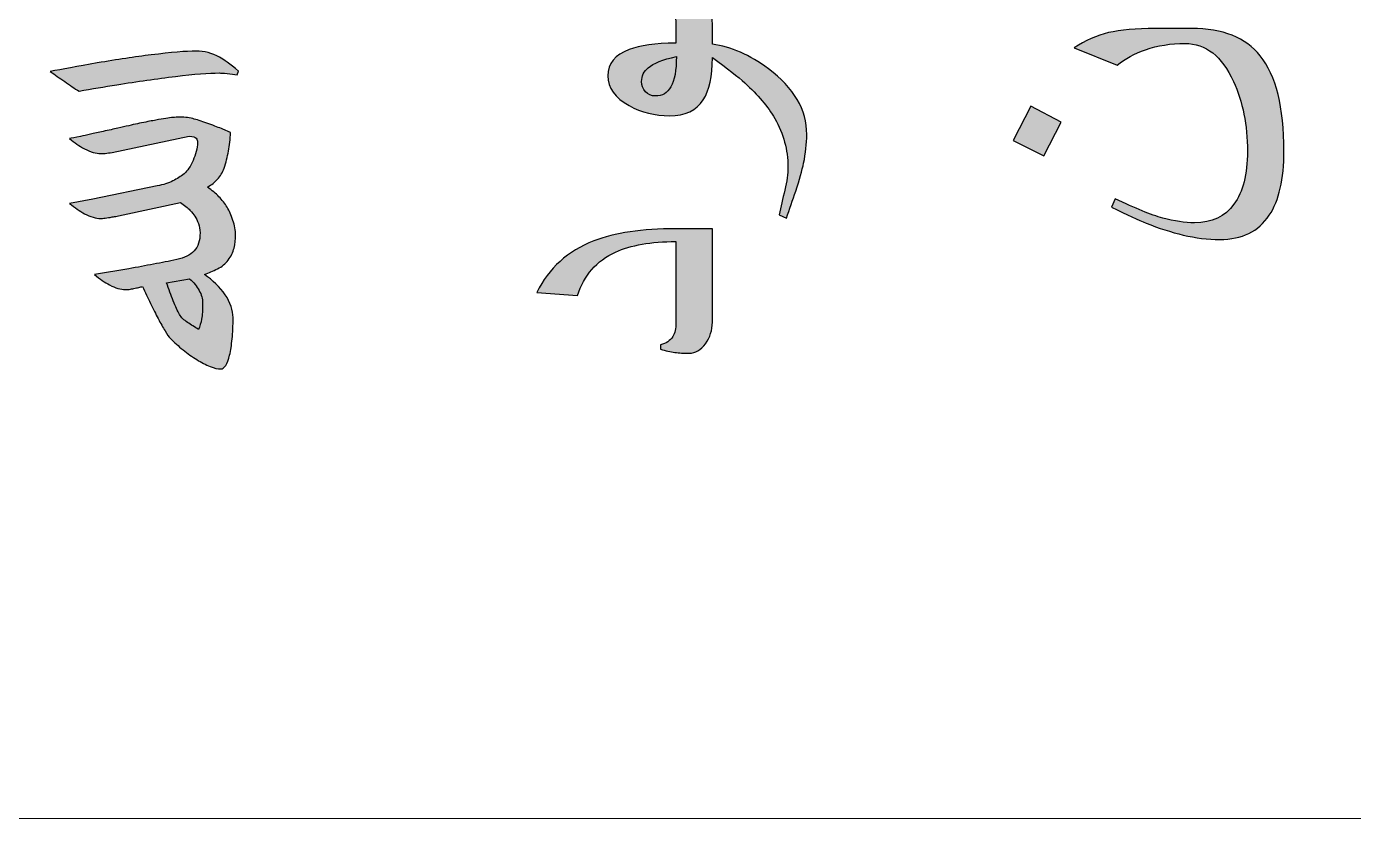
# Model space of a CAD drawing. Header units: millimetres. Extents: x -114 to 68, y -982 to -634.
# Drawn here: x -47.92 to -21.73, y -724.46 to -708.83 of the extents above; entities that cross this region are included whole.
import ezdxf

# ---------------------------------------------------------------- set-up
doc = ezdxf.new("R2010")
doc.units = ezdxf.units.MM
doc.header["$MEASUREMENT"] = 0
doc.layers.add('Layer 1', color=7, linetype='Continuous')

msp = doc.modelspace()

# ---------------------------------------------------------------- hatches: boundary and pattern name
at = {"layer": 'Layer 1', "true_color": 0x2b2a29}
h = msp.add_hatch(color=250, dxfattribs=at)
edge = h.paths.add_edge_path()
edge.add_spline(control_points=[(-34.3828, -709.177), (-34.0122, -709.2282), (-33.6434, -709.3904), (-33.2765, -709.6645), (-32.7728, -710.0384), (-32.5202, -710.4716), (-32.5202, -710.9627), (-32.5202, -711.1447), (-32.5413, -711.3324), (-32.5823, -711.5257), (-32.6119, -711.6668), (-32.6641, -711.8503), (-32.7375, -712.0761), (-32.801, -712.2553), (-32.8617, -712.4345), (-32.9223, -712.6137), (-32.9223, -712.6137), (-33.0677, -712.5431), (-33.0677, -712.5431), (-33.0324, -712.3893), (-32.9943, -712.2271), (-32.9534, -712.0577), (-32.9125, -711.8884), (-32.8927, -711.736), (-32.8927, -711.6005), (-32.8927, -711.2647), (-32.9788, -710.9458), (-33.1509, -710.6452), (-33.2878, -710.4109), (-33.4854, -710.1767), (-33.7436, -709.9425), (-33.8748, -709.8239), (-34.0879, -709.656), (-34.3828, -709.4387), (-34.3828, -709.4387), (-34.3828, -709.4458), (-34.3828, -709.4458), (-34.3836, -709.8148), (-34.4429, -710.0918), (-34.562, -710.2755), (-34.6975, -710.4857), (-34.9205, -710.5902), (-35.2309, -710.5902), (-35.516, -710.5902), (-35.7813, -710.5238), (-36.0254, -710.3912), (-36.3076, -710.236), (-36.4487, -710.0398), (-36.4487, -709.8028), (-36.4487, -709.5615), (-36.309, -709.3893), (-36.0282, -709.2835), (-35.8095, -709.2002), (-35.5047, -709.1593), (-35.1138, -709.1593), (-35.1138, -709.1593), (-35.1025, -709.1593), (-35.1025, -709.1593), (-35.1025, -709.1593), (-35.1025, -708.8136), (-35.1025, -708.8136), (-35.1025, -708.5624), (-35.166, -708.3395), (-35.293, -708.1447), (-35.3932, -707.9923), (-35.5315, -707.8554), (-35.7121, -707.7313), (-35.9548, -707.5633), (-36.1665, -707.3559), (-36.3457, -707.1104), (-36.5052, -706.8902), (-36.6082, -706.6884), (-36.6519, -706.5036), (-36.3626, -706.3131), (-36.1016, -706.1621), (-35.8687, -706.0492), (-35.5541, -705.8982), (-35.2987, -705.822), (-35.1039, -705.822), (-35.1039, -705.822), (-35.1025, -705.822), (-35.1025, -705.822), (-35.1025, -705.822), (-35.1025, -702.7401), (-35.1025, -702.7401), (-35.3212, -703.0209), (-35.4906, -703.258), (-35.6119, -703.4513), (-35.7643, -703.6912), (-35.8744, -703.9099), (-35.9435, -704.1089), (-36.0211, -704.3319), (-36.0592, -704.5576), (-36.0592, -704.7862), (-36.0592, -704.9274), (-36.0494, -705.0685), (-36.0296, -705.2124), (-36.2328, -705.132), (-36.3965, -705.0275), (-36.5193, -704.8977), (-36.6985, -704.7115), (-36.7874, -704.4744), (-36.7874, -704.1865), (-36.7874, -703.9057), (-36.6491, -703.5741), (-36.3739, -703.1903), (-36.237, -703.0012), (-35.9746, -702.6907), (-35.5893, -702.2603), (-35.2902, -701.9273), (-35.1279, -701.7015), (-35.1025, -701.583), (-35.1025, -701.583), (-35.1025, -701.3346), (-35.1025, -701.3346), (-35.1025, -701.3346), (-35.1025, -700.9918), (-35.1025, -700.9918), (-35.1025, -700.7406), (-35.166, -700.5177), (-35.293, -700.3229), (-35.3932, -700.1705), (-35.5315, -700.0336), (-35.7121, -699.9095), (-35.9548, -699.7415), (-36.1665, -699.5341), (-36.3457, -699.2886), (-36.5052, -699.0684), (-36.6082, -698.8666), (-36.6519, -698.6818), (-36.3626, -698.4913), (-36.1016, -698.3403), (-35.8687, -698.2274), (-35.5541, -698.0764), (-35.2987, -698.0002), (-35.1039, -698.0002), (-35.1039, -698.0002), (-34.3828, -698.0002), (-34.3828, -698.0002), (-34.3828, -698.0002), (-34.3828, -698.4292), (-34.3828, -698.4292), (-34.3828, -698.6141), (-34.4252, -698.8215), (-34.5084, -699.0529), (-34.6044, -699.3196), (-34.7384, -699.5539), (-34.9078, -699.7585), (-34.7102, -699.9179), (-34.5733, -700.0816), (-34.4971, -700.2481), (-34.4209, -700.4146), (-34.3828, -700.6588), (-34.3828, -700.9791), (-34.3828, -700.9791), (-34.3828, -701.3346), (-34.3828, -701.3346), (-34.3828, -701.3346), (-34.3828, -701.624), (-34.3828, -701.624), (-34.3828, -701.624), (-34.3828, -705.822), (-34.3828, -705.822), (-34.3828, -705.822), (-34.3828, -706.1099), (-34.3828, -706.1099), (-34.3828, -706.1099), (-34.3828, -706.251), (-34.3828, -706.251), (-34.3828, -706.4359), (-34.4252, -706.6433), (-34.5084, -706.8747), (-34.6044, -707.1414), (-34.7384, -707.3757), (-34.9078, -707.5803), (-34.7102, -707.7397), (-34.5733, -707.9034), (-34.4971, -708.0699), (-34.4209, -708.2364), (-34.3828, -708.4806), (-34.3828, -708.8009), (-34.3828, -708.8009), (-34.3828, -709.177), (-34.3828, -709.177)], knot_values=[0, 0, 0, 0, 0.0163934, 0.0163934, 0.0163934, 0.0327869, 0.0327869, 0.0327869, 0.0491803, 0.0491803, 0.0491803, 0.0655738, 0.0655738, 0.0655738, 0.0819672, 0.0819672, 0.0819672, 0.0983607, 0.0983607, 0.0983607, 0.1147541, 0.1147541, 0.1147541, 0.1311475, 0.1311475, 0.1311475, 0.147541, 0.147541, 0.147541, 0.1639344, 0.1639344, 0.1639344, 0.1803279, 0.1803279, 0.1803279, 0.1967213, 0.1967213, 0.1967213, 0.2131148, 0.2131148, 0.2131148, 0.2295082, 0.2295082, 0.2295082, 0.2459016, 0.2459016, 0.2459016, 0.2622951, 0.2622951, 0.2622951, 0.2786885, 0.2786885, 0.2786885, 0.295082, 0.295082, 0.295082, 0.3114754, 0.3114754, 0.3114754, 0.3278689, 0.3278689, 0.3278689, 0.3442623, 0.3442623, 0.3442623, 0.3606557, 0.3606557, 0.3606557, 0.3770492, 0.3770492, 0.3770492, 0.3934426, 0.3934426, 0.3934426, 0.4098361, 0.4098361, 0.4098361, 0.4262295, 0.4262295, 0.4262295, 0.442623, 0.442623, 0.442623, 0.4590164, 0.4590164, 0.4590164, 0.4754098, 0.4754098, 0.4754098, 0.4918033, 0.4918033, 0.4918033, 0.5081967, 0.5081967, 0.5081967, 0.5245902, 0.5245902, 0.5245902, 0.5409836, 0.5409836, 0.5409836, 0.557377, 0.557377, 0.557377, 0.5737705, 0.5737705, 0.5737705, 0.5901639, 0.5901639, 0.5901639, 0.6065574, 0.6065574, 0.6065574, 0.6229508, 0.6229508, 0.6229508, 0.6393443, 0.6393443, 0.6393443, 0.6557377, 0.6557377, 0.6557377, 0.6721311, 0.6721311, 0.6721311, 0.6885246, 0.6885246, 0.6885246, 0.704918, 0.704918, 0.704918, 0.7213115, 0.7213115, 0.7213115, 0.7377049, 0.7377049, 0.7377049, 0.7540984, 0.7540984, 0.7540984, 0.7704918, 0.7704918, 0.7704918, 0.7868852, 0.7868852, 0.7868852, 0.8032787, 0.8032787, 0.8032787, 0.8196721, 0.8196721, 0.8196721, 0.8360656, 0.8360656, 0.8360656, 0.852459, 0.852459, 0.852459, 0.8688525, 0.8688525, 0.8688525, 0.8852459, 0.8852459, 0.8852459, 0.9016393, 0.9016393, 0.9016393, 0.9180328, 0.9180328, 0.9180328, 0.9344262, 0.9344262, 0.9344262, 0.9508197, 0.9508197, 0.9508197, 0.9672131, 0.9672131, 0.9672131, 0.9836066, 0.9836066, 0.9836066, 1, 1, 1, 1], degree=3, periodic=1)
h = msp.add_hatch(color=250, dxfattribs=at)
edge = h.paths.add_edge_path()
edge.add_spline(control_points=[(-24.9241, -708.8672), (-24.3103, -708.8672), (-23.8587, -709.0478), (-23.5709, -709.4091), (-23.259, -709.7971), (-23.1038, -710.4237), (-23.1038, -711.2887), (-23.1038, -711.8404), (-23.1998, -712.261), (-23.3931, -712.5531), (-23.6062, -712.8734), (-23.9307, -713.0328), (-24.3696, -713.0328), (-24.6066, -713.0328), (-24.8465, -713.0032), (-25.0892, -712.9453), (-25.332, -712.8875), (-25.5761, -712.8085), (-25.8216, -712.7097), (-25.9698, -712.6476), (-26.1984, -712.5432), (-26.5074, -712.3936), (-26.5074, -712.3936), (-26.4326, -712.2285), (-26.4326, -712.2285), (-26.0361, -712.4204), (-25.7242, -712.5474), (-25.4956, -712.6095), (-25.267, -712.6716), (-25.0582, -712.7026), (-24.8677, -712.7026), (-24.5262, -712.7026), (-24.268, -712.5813), (-24.0902, -712.3372), (-23.9124, -712.093), (-23.8235, -711.7459), (-23.8235, -711.2943), (-23.8235, -710.7736), (-23.9152, -710.3136), (-24.1, -709.9114), (-24.3272, -709.4133), (-24.6461, -709.1636), (-25.0554, -709.1636), (-25.3348, -709.1636), (-25.5958, -709.2045), (-25.8371, -709.2877), (-26.0516, -709.3597), (-26.2379, -709.4627), (-26.3973, -709.5954), (-26.3973, -709.5954), (-27.244, -709.2525), (-27.244, -709.2525), (-27.0211, -709.1057), (-26.7939, -709.0055), (-26.5624, -708.9505), (-26.3324, -708.8954), (-26.0248, -708.8672), (-25.6424, -708.8672), (-25.6424, -708.8672), (-24.9241, -708.8672), (-24.9241, -708.8672)], knot_values=[0, 0, 0, 0, 0.05, 0.05, 0.05, 0.1, 0.1, 0.1, 0.15, 0.15, 0.15, 0.2, 0.2, 0.2, 0.25, 0.25, 0.25, 0.3, 0.3, 0.3, 0.35, 0.35, 0.35, 0.4, 0.4, 0.4, 0.45, 0.45, 0.45, 0.5, 0.5, 0.5, 0.55, 0.55, 0.55, 0.6, 0.6, 0.6, 0.65, 0.65, 0.65, 0.7, 0.7, 0.7, 0.75, 0.75, 0.75, 0.8, 0.8, 0.8, 0.85, 0.85, 0.85, 0.9, 0.9, 0.9, 0.95, 0.95, 0.95, 1, 1, 1, 1], degree=3, periodic=1)
h = msp.add_hatch(color=250, dxfattribs=at)
edge = h.paths.add_edge_path()
edge.add_spline(control_points=[(-44.5703, -709.3145), (-44.4119, -709.3145), (-44.2575, -709.3554), (-44.1092, -709.4359), (-44.03, -709.4782), (-43.9041, -709.5685), (-43.7315, -709.7082), (-43.7315, -709.7082), (-43.7609, -709.783), (-43.7609, -709.783), (-43.8188, -709.7731), (-43.8848, -709.7647), (-43.961, -709.7576), (-44.0361, -709.7505), (-44.0869, -709.7463), (-44.1123, -709.7463), (-44.3185, -709.7463), (-44.6069, -709.7689), (-44.9765, -709.814), (-45.3461, -709.8606), (-45.7321, -709.9142), (-46.1352, -709.9777), (-46.379, -710.0172), (-46.6277, -710.0596), (-46.8816, -710.1061), (-46.9689, -710.0511), (-47.0623, -709.9876), (-47.1639, -709.9171), (-47.2644, -709.8465), (-47.3589, -709.7802), (-47.4483, -709.7167), (-47.2228, -709.6729), (-46.9131, -709.6165), (-46.5211, -709.5488), (-46.1281, -709.481), (-45.7747, -709.4274), (-45.4589, -709.3893), (-45.0669, -709.3399), (-44.7703, -709.3145), (-44.5703, -709.3145)], knot_values=[0, 0, 0, 0, 0.0769231, 0.0769231, 0.0769231, 0.1538462, 0.1538462, 0.1538462, 0.2307692, 0.2307692, 0.2307692, 0.3076923, 0.3076923, 0.3076923, 0.3846154, 0.3846154, 0.3846154, 0.4615385, 0.4615385, 0.4615385, 0.5384615, 0.5384615, 0.5384615, 0.6153846, 0.6153846, 0.6153846, 0.6923077, 0.6923077, 0.6923077, 0.7692308, 0.7692308, 0.7692308, 0.8461538, 0.8461538, 0.8461538, 0.9230769, 0.9230769, 0.9230769, 1, 1, 1, 1], degree=3, periodic=1)
h = msp.add_hatch(color=250, dxfattribs=at)
edge = h.paths.add_edge_path()
edge.add_spline(control_points=[(-35.094, -709.4218), (-35.3607, -709.4824), (-35.5442, -709.5558), (-35.6472, -709.6419), (-35.7361, -709.7153), (-35.7798, -709.807), (-35.7798, -709.9142), (-35.7798, -709.9918), (-35.7544, -710.0596), (-35.7036, -710.116), (-35.6514, -710.1725), (-35.5879, -710.2007), (-35.5103, -710.2007), (-35.3734, -710.2007), (-35.2704, -710.14), (-35.1999, -710.0187), (-35.1293, -709.8973), (-35.094, -709.6983), (-35.094, -709.4218)], knot_values=[0, 0, 0, 0, 0.1666667, 0.1666667, 0.1666667, 0.3333333, 0.3333333, 0.3333333, 0.5, 0.5, 0.5, 0.6666667, 0.6666667, 0.6666667, 0.8333333, 0.8333333, 0.8333333, 1, 1, 1, 1], degree=3, periodic=1)
h = msp.add_hatch(color=250, dxfattribs=at)
edge = h.paths.add_edge_path()
edge.add_spline(control_points=[(-28.0963, -710.3997), (-28.0963, -710.3997), (-27.498, -710.7186), (-27.498, -710.7186), (-27.498, -710.7186), (-27.8437, -711.3818), (-27.8437, -711.3818), (-27.8437, -711.3818), (-28.4463, -711.0784), (-28.4463, -711.0784), (-28.4463, -711.0784), (-28.0963, -710.3997), (-28.0963, -710.3997)], knot_values=[0, 0, 0, 0, 0.25, 0.25, 0.25, 0.5, 0.5, 0.5, 0.75, 0.75, 0.75, 1, 1, 1, 1], degree=3, periodic=1)
h = msp.add_hatch(color=250, dxfattribs=at)
edge = h.paths.add_edge_path()
edge.add_spline(control_points=[(-44.8886, -710.6184), (-44.7842, -710.6184), (-44.6896, -710.6311), (-44.6078, -710.6551), (-44.5697, -710.6664), (-44.5245, -710.6805), (-44.4737, -710.6974), (-44.4229, -710.7129), (-44.3707, -710.7313), (-44.3185, -710.751), (-44.2663, -710.7694), (-44.2155, -710.7891), (-44.1675, -710.8061), (-44.1195, -710.8244), (-44.0786, -710.8399), (-44.0447, -710.854), (-44.0447, -710.854), (-43.8923, -710.9204), (-43.8923, -710.9204), (-43.898, -711.0516), (-43.9107, -711.1744), (-43.9318, -711.2887), (-43.9516, -711.403), (-43.9812, -711.5159), (-44.0207, -711.6245), (-44.0504, -711.712), (-44.0927, -711.784), (-44.1463, -711.8418), (-44.2, -711.8997), (-44.2677, -711.9519), (-44.3467, -712.0013), (-44.2592, -712.062), (-44.183, -712.124), (-44.1209, -712.1875), (-44.0589, -712.251), (-44.0038, -712.3202), (-43.9572, -712.3978), (-43.9375, -712.4303), (-43.9177, -712.4698), (-43.8994, -712.5135), (-43.8796, -712.5573), (-43.8613, -712.6038), (-43.8444, -712.6546), (-43.8288, -712.704), (-43.8147, -712.7534), (-43.8048, -712.8028), (-43.795, -712.8522), (-43.7907, -712.8987), (-43.7907, -712.9425), (-43.7907, -713.0314), (-43.8006, -713.1175), (-43.8218, -713.2007), (-43.8429, -713.2854), (-43.881, -713.3644), (-43.9361, -713.4378), (-43.9883, -713.5098), (-44.0589, -713.5676), (-44.1463, -713.6114), (-44.2352, -713.6565), (-44.3213, -713.6932), (-44.4032, -713.7228), (-44.2409, -713.8371), (-44.1068, -713.9698), (-43.9982, -714.1222), (-43.8937, -714.2774), (-43.8415, -714.4284), (-43.8415, -714.5752), (-43.8415, -714.7304), (-43.8472, -714.8701), (-43.8599, -714.9943), (-43.8726, -715.1184), (-43.8895, -715.2257), (-43.9093, -715.3146), (-43.9304, -715.4035), (-43.9558, -715.4712), (-43.9869, -715.5178), (-44.0165, -715.5643), (-44.0504, -715.5883), (-44.0857, -715.5883), (-44.1435, -715.5883), (-44.2141, -715.5714), (-44.2959, -715.5389), (-44.3792, -715.5051), (-44.4653, -715.4599), (-44.557, -715.4035), (-44.6473, -715.347), (-44.739, -715.2821), (-44.8293, -715.2102), (-44.921, -715.1382), (-45.0029, -715.0634), (-45.0777, -714.9858), (-45.1087, -714.9547), (-45.144, -714.9054), (-45.1849, -714.8362), (-45.2273, -714.7671), (-45.271, -714.6866), (-45.3204, -714.5949), (-45.3684, -714.5046), (-45.4192, -714.403), (-45.4714, -714.2943), (-45.5236, -714.1843), (-45.5758, -714.0728), (-45.628, -713.9599), (-45.6478, -713.9655), (-45.6718, -713.9712), (-45.7028, -713.9782), (-45.7324, -713.9853), (-45.7635, -713.9924), (-45.7973, -713.9994), (-45.8298, -714.0065), (-45.8608, -714.0121), (-45.8905, -714.0163), (-45.9187, -714.0206), (-45.9441, -714.022), (-45.9667, -714.022), (-46.057, -714.022), (-46.1614, -713.9909), (-46.2799, -713.9303), (-46.3731, -713.8795), (-46.4719, -713.8117), (-46.5763, -713.7257), (-46.5763, -713.7257), (-45.9004, -713.6114), (-45.9004, -713.6114), (-45.7296, -713.5803), (-45.5659, -713.5493), (-45.4107, -713.5196), (-45.2555, -713.49), (-45.1045, -713.4604), (-44.9549, -713.4293), (-44.8039, -713.3955), (-44.6896, -713.339), (-44.6106, -713.2572), (-44.533, -713.1767), (-44.4935, -713.0568), (-44.4935, -712.8987), (-44.4935, -712.8352), (-44.5034, -712.7746), (-44.5245, -712.7167), (-44.5457, -712.6589), (-44.5697, -712.6109), (-44.5965, -712.5728), (-44.6191, -712.5389), (-44.6515, -712.4994), (-44.6939, -712.4542), (-44.7362, -712.4091), (-44.7997, -712.3583), (-44.8815, -712.3033), (-44.8815, -712.3033), (-46.0104, -712.546), (-46.0104, -712.546), (-46.0542, -712.5573), (-46.0937, -712.5657), (-46.129, -712.5714), (-46.1656, -712.577), (-46.1967, -712.5827), (-46.2249, -712.5883), (-46.2799, -712.5982), (-46.3265, -712.6066), (-46.3646, -712.6109), (-46.4041, -712.6151), (-46.4338, -712.6165), (-46.4563, -712.6165), (-46.5495, -712.6165), (-46.6553, -712.5855), (-46.7738, -712.5248), (-46.8204, -712.498), (-46.8684, -712.4684), (-46.9164, -712.4345), (-46.9643, -712.4006), (-47.0151, -712.3625), (-47.0674, -712.3202), (-47.0674, -712.3202), (-46.6087, -712.2355), (-46.6087, -712.2355), (-46.6087, -712.2355), (-45.3373, -711.9731), (-45.3373, -711.9731), (-45.2188, -711.9519), (-45.1172, -711.9194), (-45.0311, -711.8771), (-44.9464, -711.8348), (-44.8717, -711.7882), (-44.8082, -711.736), (-44.7757, -711.7078), (-44.7432, -711.6711), (-44.7136, -711.6259), (-44.6826, -711.5794), (-44.6558, -711.5271), (-44.6304, -711.4721), (-44.6064, -711.4157), (-44.5852, -711.3578), (-44.5697, -711.2957), (-44.5527, -711.235), (-44.5443, -711.1758), (-44.5443, -711.1221), (-44.5443, -711.084), (-44.5527, -711.053), (-44.5697, -711.0318), (-44.5852, -711.0107), (-44.6318, -710.9966), (-44.7051, -710.9909), (-44.7051, -710.9909), (-46.2249, -711.3169), (-46.2249, -711.3169), (-46.2799, -711.3225), (-46.3265, -711.3282), (-46.366, -711.3324), (-46.4041, -711.3366), (-46.4338, -711.338), (-46.4563, -711.338), (-46.5466, -711.338), (-46.6525, -711.307), (-46.7738, -711.2435), (-46.826, -711.2153), (-46.8769, -711.1856), (-46.9248, -711.1504), (-46.9728, -711.1165), (-47.0208, -711.0798), (-47.0674, -711.0417), (-47.0321, -711.0361), (-46.9587, -711.022), (-46.85, -710.998), (-46.7414, -710.974), (-46.5932, -710.9415), (-46.4055, -710.9006), (-46.2926, -710.8752), (-46.1967, -710.854), (-46.1163, -710.8357), (-46.0372, -710.8188), (-45.9653, -710.8018), (-45.9018, -710.7863), (-45.8383, -710.7708), (-45.7804, -710.7581), (-45.7282, -710.7468), (-45.676, -710.7355), (-45.621, -710.7242), (-45.5631, -710.7143), (-45.4629, -710.6946), (-45.3797, -710.6791), (-45.3105, -710.6664), (-45.2414, -710.6537), (-45.1821, -710.6438), (-45.1299, -710.6367), (-45.0791, -710.6297), (-45.0353, -710.6254), (-44.9958, -710.6226), (-44.9577, -710.6198), (-44.921, -710.6184), (-44.8886, -710.6184)], knot_values=[0, 0, 0, 0, 0.0120482, 0.0120482, 0.0120482, 0.0240964, 0.0240964, 0.0240964, 0.0361446, 0.0361446, 0.0361446, 0.0481928, 0.0481928, 0.0481928, 0.060241, 0.060241, 0.060241, 0.0722892, 0.0722892, 0.0722892, 0.0843373, 0.0843373, 0.0843373, 0.0963855, 0.0963855, 0.0963855, 0.1084337, 0.1084337, 0.1084337, 0.1204819, 0.1204819, 0.1204819, 0.1325301, 0.1325301, 0.1325301, 0.1445783, 0.1445783, 0.1445783, 0.1566265, 0.1566265, 0.1566265, 0.1686747, 0.1686747, 0.1686747, 0.1807229, 0.1807229, 0.1807229, 0.1927711, 0.1927711, 0.1927711, 0.2048193, 0.2048193, 0.2048193, 0.2168675, 0.2168675, 0.2168675, 0.2289157, 0.2289157, 0.2289157, 0.2409639, 0.2409639, 0.2409639, 0.253012, 0.253012, 0.253012, 0.2650602, 0.2650602, 0.2650602, 0.2771084, 0.2771084, 0.2771084, 0.2891566, 0.2891566, 0.2891566, 0.3012048, 0.3012048, 0.3012048, 0.313253, 0.313253, 0.313253, 0.3253012, 0.3253012, 0.3253012, 0.3373494, 0.3373494, 0.3373494, 0.3493976, 0.3493976, 0.3493976, 0.3614458, 0.3614458, 0.3614458, 0.373494, 0.373494, 0.373494, 0.3855422, 0.3855422, 0.3855422, 0.3975904, 0.3975904, 0.3975904, 0.4096386, 0.4096386, 0.4096386, 0.4216867, 0.4216867, 0.4216867, 0.4337349, 0.4337349, 0.4337349, 0.4457831, 0.4457831, 0.4457831, 0.4578313, 0.4578313, 0.4578313, 0.4698795, 0.4698795, 0.4698795, 0.4819277, 0.4819277, 0.4819277, 0.4939759, 0.4939759, 0.4939759, 0.5060241, 0.5060241, 0.5060241, 0.5180723, 0.5180723, 0.5180723, 0.5301205, 0.5301205, 0.5301205, 0.5421687, 0.5421687, 0.5421687, 0.5542169, 0.5542169, 0.5542169, 0.5662651, 0.5662651, 0.5662651, 0.5783133, 0.5783133, 0.5783133, 0.5903614, 0.5903614, 0.5903614, 0.6024096, 0.6024096, 0.6024096, 0.6144578, 0.6144578, 0.6144578, 0.626506, 0.626506, 0.626506, 0.6385542, 0.6385542, 0.6385542, 0.6506024, 0.6506024, 0.6506024, 0.6626506, 0.6626506, 0.6626506, 0.6746988, 0.6746988, 0.6746988, 0.686747, 0.686747, 0.686747, 0.6987952, 0.6987952, 0.6987952, 0.7108434, 0.7108434, 0.7108434, 0.7228916, 0.7228916, 0.7228916, 0.7349398, 0.7349398, 0.7349398, 0.746988, 0.746988, 0.746988, 0.7590361, 0.7590361, 0.7590361, 0.7710843, 0.7710843, 0.7710843, 0.7831325, 0.7831325, 0.7831325, 0.7951807, 0.7951807, 0.7951807, 0.8072289, 0.8072289, 0.8072289, 0.8192771, 0.8192771, 0.8192771, 0.8313253, 0.8313253, 0.8313253, 0.8433735, 0.8433735, 0.8433735, 0.8554217, 0.8554217, 0.8554217, 0.8674699, 0.8674699, 0.8674699, 0.8795181, 0.8795181, 0.8795181, 0.8915663, 0.8915663, 0.8915663, 0.9036145, 0.9036145, 0.9036145, 0.9156627, 0.9156627, 0.9156627, 0.9277108, 0.9277108, 0.9277108, 0.939759, 0.939759, 0.939759, 0.9518072, 0.9518072, 0.9518072, 0.9638554, 0.9638554, 0.9638554, 0.9759036, 0.9759036, 0.9759036, 0.9879518, 0.9879518, 0.9879518, 1, 1, 1, 1], degree=3, periodic=1)
h = msp.add_hatch(color=250, dxfattribs=at)
edge = h.paths.add_edge_path()
edge.add_spline(control_points=[(-34.3828, -712.8197), (-34.3828, -712.8197), (-34.3828, -714.6669), (-34.3828, -714.6669), (-34.3828, -714.8235), (-34.428, -714.9646), (-34.5197, -715.0902), (-34.61, -715.2144), (-34.7173, -715.2779), (-34.8415, -715.2779), (-34.9459, -715.2779), (-35.0404, -715.2722), (-35.1265, -715.261), (-35.2112, -715.2497), (-35.3057, -715.2285), (-35.4073, -715.1989), (-35.4073, -715.1989), (-35.4073, -715.1142), (-35.4073, -715.1142), (-35.2944, -715.0832), (-35.214, -715.0281), (-35.1646, -714.9491), (-35.1237, -714.8828), (-35.1025, -714.7911), (-35.1025, -714.6753), (-35.1025, -714.6753), (-35.1025, -713.0737), (-35.1025, -713.0737), (-35.5964, -713.0737), (-35.9929, -713.1429), (-36.2935, -713.2812), (-36.6674, -713.4533), (-36.9172, -713.7398), (-37.0414, -714.1405), (-37.0414, -714.1405), (-37.8457, -714.077), (-37.8457, -714.077), (-37.6115, -713.5987), (-37.2375, -713.26), (-36.7239, -713.061), (-36.3104, -712.9002), (-35.77, -712.8197), (-35.1025, -712.8197), (-35.1025, -712.8197), (-34.3828, -712.8197), (-34.3828, -712.8197)], knot_values=[0, 0, 0, 0, 0.0666667, 0.0666667, 0.0666667, 0.1333333, 0.1333333, 0.1333333, 0.2, 0.2, 0.2, 0.2666667, 0.2666667, 0.2666667, 0.3333333, 0.3333333, 0.3333333, 0.4, 0.4, 0.4, 0.4666667, 0.4666667, 0.4666667, 0.5333333, 0.5333333, 0.5333333, 0.6, 0.6, 0.6, 0.6666667, 0.6666667, 0.6666667, 0.7333333, 0.7333333, 0.7333333, 0.8, 0.8, 0.8, 0.8666667, 0.8666667, 0.8666667, 0.9333333, 0.9333333, 0.9333333, 1, 1, 1, 1], degree=3, periodic=1)
h = msp.add_hatch(color=250, dxfattribs=at)
edge = h.paths.add_edge_path()
edge.add_spline(control_points=[(-44.6995, -713.8103), (-44.6995, -713.8103), (-45.1539, -713.8893), (-45.1539, -713.8893), (-45.1101, -714.0135), (-45.0664, -714.1321), (-45.0226, -714.2449), (-44.9789, -714.3578), (-44.938, -714.4467), (-44.8985, -714.5131), (-44.8632, -714.5723), (-44.811, -714.6245), (-44.7404, -714.6697), (-44.6713, -714.7163), (-44.5979, -714.7628), (-44.5217, -714.8094), (-44.4963, -714.7487), (-44.4765, -714.6796), (-44.4638, -714.6034), (-44.4497, -714.5272), (-44.4427, -714.4199), (-44.4427, -714.2802), (-44.4427, -714.2026), (-44.4653, -714.1222), (-44.5104, -714.0389), (-44.557, -713.9557), (-44.6191, -713.8795), (-44.6995, -713.8103)], knot_values=[0, 0, 0, 0, 0.1111111, 0.1111111, 0.1111111, 0.2222222, 0.2222222, 0.2222222, 0.3333333, 0.3333333, 0.3333333, 0.4444444, 0.4444444, 0.4444444, 0.5555556, 0.5555556, 0.5555556, 0.6666667, 0.6666667, 0.6666667, 0.7777778, 0.7777778, 0.7777778, 0.8888889, 0.8888889, 0.8888889, 1, 1, 1, 1], degree=3, periodic=1)

# ---------------------------------------------------------------- linework, layer by layer
at = {"layer": 'Layer 1', "color": 230, "lineweight": 20}
msp.add_open_spline([(-109.4153, -724.459), (-109.4153, -724.459), (60.5847, -724.459), (60.5847, -724.459), (63.3347, -724.459), (65.5847, -722.2089), (65.5847, -719.4589), (65.5847, -719.4589), (65.5847, -639.4591), (65.5847, -639.4591), (65.5847, -636.7091), (63.3347, -634.459), (60.5847, -634.459), (60.5847, -634.459), (-109.4153, -634.459), (-109.4153, -634.459), (-112.1653, -634.459), (-114.4153, -636.7091), (-114.4153, -639.4591), (-114.4153, -639.4591), (-114.4153, -719.4589), (-114.4153, -719.4589), (-114.4153, -722.2089), (-112.1653, -724.459), (-109.4153, -724.459)], degree=3, knots=[0, 0, 0, 0, 0.125, 0.125, 0.125, 0.25, 0.25, 0.25, 0.375, 0.375, 0.375, 0.5, 0.5, 0.5, 0.625, 0.625, 0.625, 0.75, 0.75, 0.75, 0.875, 0.875, 0.875, 1, 1, 1, 1], dxfattribs=at)
msp.add_open_spline([(-109.4153, -724.459), (-109.4153, -724.459), (60.5847, -724.459), (60.5847, -724.459), (63.3347, -724.459), (65.5847, -722.2089), (65.5847, -719.4589), (65.5847, -719.4589), (65.5847, -639.4591), (65.5847, -639.4591), (65.5847, -636.7091), (63.3347, -634.459), (60.5847, -634.459), (60.5847, -634.459), (-109.4153, -634.459), (-109.4153, -634.459), (-112.1653, -634.459), (-114.4153, -636.7091), (-114.4153, -639.4591), (-114.4153, -639.4591), (-114.4153, -719.4589), (-114.4153, -719.4589), (-114.4153, -722.2089), (-112.1653, -724.459), (-109.4153, -724.459)], degree=3, knots=[0, 0, 0, 0, 0.125, 0.125, 0.125, 0.25, 0.25, 0.25, 0.375, 0.375, 0.375, 0.5, 0.5, 0.5, 0.625, 0.625, 0.625, 0.75, 0.75, 0.75, 0.875, 0.875, 0.875, 1, 1, 1, 1], dxfattribs=at)
msp.add_open_spline([(-109.4153, -724.459), (-109.4153, -724.459), (60.5847, -724.459), (60.5847, -724.459), (63.3347, -724.459), (65.5847, -722.2089), (65.5847, -719.4589), (65.5847, -719.4589), (65.5847, -639.4591), (65.5847, -639.4591), (65.5847, -636.7091), (63.3347, -634.459), (60.5847, -634.459), (60.5847, -634.459), (-109.4153, -634.459), (-109.4153, -634.459), (-112.1653, -634.459), (-114.4153, -636.7091), (-114.4153, -639.4591), (-114.4153, -639.4591), (-114.4153, -719.4589), (-114.4153, -719.4589), (-114.4153, -722.2089), (-112.1653, -724.459), (-109.4153, -724.459)], degree=3, knots=[0, 0, 0, 0, 0.125, 0.125, 0.125, 0.25, 0.25, 0.25, 0.375, 0.375, 0.375, 0.5, 0.5, 0.5, 0.625, 0.625, 0.625, 0.75, 0.75, 0.75, 0.875, 0.875, 0.875, 1, 1, 1, 1], dxfattribs=at)
msp.add_open_spline([(-109.4153, -724.459), (-109.4153, -724.459), (60.5847, -724.459), (60.5847, -724.459), (63.3347, -724.459), (65.5847, -722.2089), (65.5847, -719.4589), (65.5847, -719.4589), (65.5847, -639.4591), (65.5847, -639.4591), (65.5847, -636.7091), (63.3347, -634.459), (60.5847, -634.459), (60.5847, -634.459), (-109.4153, -634.459), (-109.4153, -634.459), (-112.1653, -634.459), (-114.4153, -636.7091), (-114.4153, -639.4591), (-114.4153, -639.4591), (-114.4153, -719.4589), (-114.4153, -719.4589), (-114.4153, -722.2089), (-112.1653, -724.459), (-109.4153, -724.459)], degree=3, knots=[0, 0, 0, 0, 0.125, 0.125, 0.125, 0.25, 0.25, 0.25, 0.375, 0.375, 0.375, 0.5, 0.5, 0.5, 0.625, 0.625, 0.625, 0.75, 0.75, 0.75, 0.875, 0.875, 0.875, 1, 1, 1, 1], dxfattribs=at)
at = {"layer": 'Layer 1', "color": 250}
for points, knots in [([(-34.3828, -709.177), (-34.0122, -709.2282), (-33.6434, -709.3904), (-33.2765, -709.6645), (-32.7728, -710.0384), (-32.5202, -710.4716), (-32.5202, -710.9627), (-32.5202, -711.1447), (-32.5413, -711.3324), (-32.5823, -711.5257), (-32.6119, -711.6668), (-32.6641, -711.8503), (-32.7375, -712.0761), (-32.801, -712.2553), (-32.8617, -712.4345), (-32.9223, -712.6137), (-32.9223, -712.6137), (-33.0677, -712.5431), (-33.0677, -712.5431), (-33.0324, -712.3893), (-32.9943, -712.2271), (-32.9534, -712.0577), (-32.9125, -711.8884), (-32.8927, -711.736), (-32.8927, -711.6005), (-32.8927, -711.2647), (-32.9788, -710.9458), (-33.1509, -710.6452), (-33.2878, -710.4109), (-33.4854, -710.1767), (-33.7436, -709.9425), (-33.8748, -709.8239), (-34.0879, -709.656), (-34.3828, -709.4387), (-34.3828, -709.4387), (-34.3828, -709.4458), (-34.3828, -709.4458), (-34.3836, -709.8148), (-34.4429, -710.0918), (-34.562, -710.2755), (-34.6975, -710.4857), (-34.9205, -710.5902), (-35.2309, -710.5902), (-35.516, -710.5902), (-35.7813, -710.5238), (-36.0254, -710.3912), (-36.3076, -710.236), (-36.4487, -710.0398), (-36.4487, -709.8028), (-36.4487, -709.5615), (-36.309, -709.3893), (-36.0282, -709.2835), (-35.8095, -709.2002), (-35.5047, -709.1593), (-35.1138, -709.1593), (-35.1138, -709.1593), (-35.1025, -709.1593), (-35.1025, -709.1593), (-35.1025, -709.1593), (-35.1025, -708.8136), (-35.1025, -708.8136), (-35.1025, -708.5624), (-35.166, -708.3395), (-35.293, -708.1447), (-35.3932, -707.9923), (-35.5315, -707.8554), (-35.7121, -707.7313), (-35.9548, -707.5633), (-36.1665, -707.3559), (-36.3457, -707.1104), (-36.5052, -706.8902), (-36.6082, -706.6884), (-36.6519, -706.5036), (-36.3626, -706.3131), (-36.1016, -706.1621), (-35.8687, -706.0492), (-35.5541, -705.8982), (-35.2987, -705.822), (-35.1039, -705.822), (-35.1039, -705.822), (-35.1025, -705.822), (-35.1025, -705.822), (-35.1025, -705.822), (-35.1025, -702.7401), (-35.1025, -702.7401), (-35.3212, -703.0209), (-35.4906, -703.258), (-35.6119, -703.4513), (-35.7643, -703.6912), (-35.8744, -703.9099), (-35.9435, -704.1089), (-36.0211, -704.3319), (-36.0592, -704.5576), (-36.0592, -704.7862), (-36.0592, -704.9274), (-36.0494, -705.0685), (-36.0296, -705.2124), (-36.2328, -705.132), (-36.3965, -705.0275), (-36.5193, -704.8977), (-36.6985, -704.7115), (-36.7874, -704.4744), (-36.7874, -704.1865), (-36.7874, -703.9057), (-36.6491, -703.5741), (-36.3739, -703.1903), (-36.237, -703.0012), (-35.9746, -702.6907), (-35.5893, -702.2603), (-35.2902, -701.9273), (-35.1279, -701.7015), (-35.1025, -701.583), (-35.1025, -701.583), (-35.1025, -701.3346), (-35.1025, -701.3346), (-35.1025, -701.3346), (-35.1025, -700.9918), (-35.1025, -700.9918), (-35.1025, -700.7406), (-35.166, -700.5177), (-35.293, -700.3229), (-35.3932, -700.1705), (-35.5315, -700.0336), (-35.7121, -699.9095), (-35.9548, -699.7415), (-36.1665, -699.5341), (-36.3457, -699.2886), (-36.5052, -699.0684), (-36.6082, -698.8666), (-36.6519, -698.6818), (-36.3626, -698.4913), (-36.1016, -698.3403), (-35.8687, -698.2274), (-35.5541, -698.0764), (-35.2987, -698.0002), (-35.1039, -698.0002), (-35.1039, -698.0002), (-34.3828, -698.0002), (-34.3828, -698.0002), (-34.3828, -698.0002), (-34.3828, -698.4292), (-34.3828, -698.4292), (-34.3828, -698.6141), (-34.4252, -698.8215), (-34.5084, -699.0529), (-34.6044, -699.3196), (-34.7384, -699.5539), (-34.9078, -699.7585), (-34.7102, -699.9179), (-34.5733, -700.0816), (-34.4971, -700.2481), (-34.4209, -700.4146), (-34.3828, -700.6588), (-34.3828, -700.9791), (-34.3828, -700.9791), (-34.3828, -701.3346), (-34.3828, -701.3346), (-34.3828, -701.3346), (-34.3828, -701.624), (-34.3828, -701.624), (-34.3828, -701.624), (-34.3828, -705.822), (-34.3828, -705.822), (-34.3828, -705.822), (-34.3828, -706.1099), (-34.3828, -706.1099), (-34.3828, -706.1099), (-34.3828, -706.251), (-34.3828, -706.251), (-34.3828, -706.4359), (-34.4252, -706.6433), (-34.5084, -706.8747), (-34.6044, -707.1414), (-34.7384, -707.3757), (-34.9078, -707.5803), (-34.7102, -707.7397), (-34.5733, -707.9034), (-34.4971, -708.0699), (-34.4209, -708.2364), (-34.3828, -708.4806), (-34.3828, -708.8009), (-34.3828, -708.8009), (-34.3828, -709.177), (-34.3828, -709.177)], [0, 0, 0, 0, 0.0163934, 0.0163934, 0.0163934, 0.0327869, 0.0327869, 0.0327869, 0.0491803, 0.0491803, 0.0491803, 0.0655738, 0.0655738, 0.0655738, 0.0819672, 0.0819672, 0.0819672, 0.0983607, 0.0983607, 0.0983607, 0.1147541, 0.1147541, 0.1147541, 0.1311475, 0.1311475, 0.1311475, 0.147541, 0.147541, 0.147541, 0.1639344, 0.1639344, 0.1639344, 0.1803279, 0.1803279, 0.1803279, 0.1967213, 0.1967213, 0.1967213, 0.2131148, 0.2131148, 0.2131148, 0.2295082, 0.2295082, 0.2295082, 0.2459016, 0.2459016, 0.2459016, 0.2622951, 0.2622951, 0.2622951, 0.2786885, 0.2786885, 0.2786885, 0.295082, 0.295082, 0.295082, 0.3114754, 0.3114754, 0.3114754, 0.3278689, 0.3278689, 0.3278689, 0.3442623, 0.3442623, 0.3442623, 0.3606557, 0.3606557, 0.3606557, 0.3770492, 0.3770492, 0.3770492, 0.3934426, 0.3934426, 0.3934426, 0.4098361, 0.4098361, 0.4098361, 0.4262295, 0.4262295, 0.4262295, 0.442623, 0.442623, 0.442623, 0.4590164, 0.4590164, 0.4590164, 0.4754098, 0.4754098, 0.4754098, 0.4918033, 0.4918033, 0.4918033, 0.5081967, 0.5081967, 0.5081967, 0.5245902, 0.5245902, 0.5245902, 0.5409836, 0.5409836, 0.5409836, 0.557377, 0.557377, 0.557377, 0.5737705, 0.5737705, 0.5737705, 0.5901639, 0.5901639, 0.5901639, 0.6065574, 0.6065574, 0.6065574, 0.6229508, 0.6229508, 0.6229508, 0.6393443, 0.6393443, 0.6393443, 0.6557377, 0.6557377, 0.6557377, 0.6721311, 0.6721311, 0.6721311, 0.6885246, 0.6885246, 0.6885246, 0.704918, 0.704918, 0.704918, 0.7213115, 0.7213115, 0.7213115, 0.7377049, 0.7377049, 0.7377049, 0.7540984, 0.7540984, 0.7540984, 0.7704918, 0.7704918, 0.7704918, 0.7868852, 0.7868852, 0.7868852, 0.8032787, 0.8032787, 0.8032787, 0.8196721, 0.8196721, 0.8196721, 0.8360656, 0.8360656, 0.8360656, 0.852459, 0.852459, 0.852459, 0.8688525, 0.8688525, 0.8688525, 0.8852459, 0.8852459, 0.8852459, 0.9016393, 0.9016393, 0.9016393, 0.9180328, 0.9180328, 0.9180328, 0.9344262, 0.9344262, 0.9344262, 0.9508197, 0.9508197, 0.9508197, 0.9672131, 0.9672131, 0.9672131, 0.9836066, 0.9836066, 0.9836066, 1, 1, 1, 1]), ([(-24.9241, -708.8672), (-24.3103, -708.8672), (-23.8587, -709.0478), (-23.5709, -709.4091), (-23.259, -709.7971), (-23.1038, -710.4237), (-23.1038, -711.2887), (-23.1038, -711.8404), (-23.1998, -712.261), (-23.3931, -712.5531), (-23.6062, -712.8734), (-23.9307, -713.0328), (-24.3696, -713.0328), (-24.6066, -713.0328), (-24.8465, -713.0032), (-25.0892, -712.9453), (-25.332, -712.8875), (-25.5761, -712.8085), (-25.8216, -712.7097), (-25.9698, -712.6476), (-26.1984, -712.5432), (-26.5074, -712.3936), (-26.5074, -712.3936), (-26.4326, -712.2285), (-26.4326, -712.2285), (-26.0361, -712.4204), (-25.7242, -712.5474), (-25.4956, -712.6095), (-25.267, -712.6716), (-25.0582, -712.7026), (-24.8677, -712.7026), (-24.5262, -712.7026), (-24.268, -712.5813), (-24.0902, -712.3372), (-23.9124, -712.093), (-23.8235, -711.7459), (-23.8235, -711.2943), (-23.8235, -710.7736), (-23.9152, -710.3136), (-24.1, -709.9114), (-24.3272, -709.4133), (-24.6461, -709.1636), (-25.0554, -709.1636), (-25.3348, -709.1636), (-25.5958, -709.2045), (-25.8371, -709.2877), (-26.0516, -709.3597), (-26.2379, -709.4627), (-26.3973, -709.5954), (-26.3973, -709.5954), (-27.244, -709.2525), (-27.244, -709.2525), (-27.0211, -709.1057), (-26.7939, -709.0055), (-26.5624, -708.9505), (-26.3324, -708.8954), (-26.0248, -708.8672), (-25.6424, -708.8672), (-25.6424, -708.8672), (-24.9241, -708.8672), (-24.9241, -708.8672)], [0, 0, 0, 0, 0.05, 0.05, 0.05, 0.1, 0.1, 0.1, 0.15, 0.15, 0.15, 0.2, 0.2, 0.2, 0.25, 0.25, 0.25, 0.3, 0.3, 0.3, 0.35, 0.35, 0.35, 0.4, 0.4, 0.4, 0.45, 0.45, 0.45, 0.5, 0.5, 0.5, 0.55, 0.55, 0.55, 0.6, 0.6, 0.6, 0.65, 0.65, 0.65, 0.7, 0.7, 0.7, 0.75, 0.75, 0.75, 0.8, 0.8, 0.8, 0.85, 0.85, 0.85, 0.9, 0.9, 0.9, 0.95, 0.95, 0.95, 1, 1, 1, 1]), ([(-44.5703, -709.3145), (-44.4119, -709.3145), (-44.2575, -709.3554), (-44.1092, -709.4359), (-44.03, -709.4782), (-43.9041, -709.5685), (-43.7315, -709.7082), (-43.7315, -709.7082), (-43.7609, -709.783), (-43.7609, -709.783), (-43.8188, -709.7731), (-43.8848, -709.7647), (-43.961, -709.7576), (-44.0361, -709.7505), (-44.0869, -709.7463), (-44.1123, -709.7463), (-44.3185, -709.7463), (-44.6069, -709.7689), (-44.9765, -709.814), (-45.3461, -709.8606), (-45.7321, -709.9142), (-46.1352, -709.9777), (-46.379, -710.0172), (-46.6277, -710.0596), (-46.8816, -710.1061), (-46.9689, -710.0511), (-47.0623, -709.9876), (-47.1639, -709.9171), (-47.2644, -709.8465), (-47.3589, -709.7802), (-47.4483, -709.7167), (-47.2228, -709.6729), (-46.9131, -709.6165), (-46.5211, -709.5488), (-46.1281, -709.481), (-45.7747, -709.4274), (-45.4589, -709.3893), (-45.0669, -709.3399), (-44.7703, -709.3145), (-44.5703, -709.3145)], [0, 0, 0, 0, 0.0769231, 0.0769231, 0.0769231, 0.1538462, 0.1538462, 0.1538462, 0.2307692, 0.2307692, 0.2307692, 0.3076923, 0.3076923, 0.3076923, 0.3846154, 0.3846154, 0.3846154, 0.4615385, 0.4615385, 0.4615385, 0.5384615, 0.5384615, 0.5384615, 0.6153846, 0.6153846, 0.6153846, 0.6923077, 0.6923077, 0.6923077, 0.7692308, 0.7692308, 0.7692308, 0.8461538, 0.8461538, 0.8461538, 0.9230769, 0.9230769, 0.9230769, 1, 1, 1, 1]), ([(-35.094, -709.4218), (-35.3607, -709.4824), (-35.5442, -709.5558), (-35.6472, -709.6419), (-35.7361, -709.7153), (-35.7798, -709.807), (-35.7798, -709.9142), (-35.7798, -709.9918), (-35.7544, -710.0596), (-35.7036, -710.116), (-35.6514, -710.1725), (-35.5879, -710.2007), (-35.5103, -710.2007), (-35.3734, -710.2007), (-35.2704, -710.14), (-35.1999, -710.0187), (-35.1293, -709.8973), (-35.094, -709.6983), (-35.094, -709.4218)], [0, 0, 0, 0, 0.1666667, 0.1666667, 0.1666667, 0.3333333, 0.3333333, 0.3333333, 0.5, 0.5, 0.5, 0.6666667, 0.6666667, 0.6666667, 0.8333333, 0.8333333, 0.8333333, 1, 1, 1, 1]), ([(-28.0963, -710.3997), (-28.0963, -710.3997), (-27.498, -710.7186), (-27.498, -710.7186), (-27.498, -710.7186), (-27.8437, -711.3818), (-27.8437, -711.3818), (-27.8437, -711.3818), (-28.4463, -711.0784), (-28.4463, -711.0784), (-28.4463, -711.0784), (-28.0963, -710.3997), (-28.0963, -710.3997)], [0, 0, 0, 0, 0.25, 0.25, 0.25, 0.5, 0.5, 0.5, 0.75, 0.75, 0.75, 1, 1, 1, 1]), ([(-44.8886, -710.6184), (-44.7842, -710.6184), (-44.6896, -710.6311), (-44.6078, -710.6551), (-44.5697, -710.6664), (-44.5245, -710.6805), (-44.4737, -710.6974), (-44.4229, -710.7129), (-44.3707, -710.7313), (-44.3185, -710.751), (-44.2663, -710.7694), (-44.2155, -710.7891), (-44.1675, -710.8061), (-44.1195, -710.8244), (-44.0786, -710.8399), (-44.0447, -710.854), (-44.0447, -710.854), (-43.8923, -710.9204), (-43.8923, -710.9204), (-43.898, -711.0516), (-43.9107, -711.1744), (-43.9318, -711.2887), (-43.9516, -711.403), (-43.9812, -711.5159), (-44.0207, -711.6245), (-44.0504, -711.712), (-44.0927, -711.784), (-44.1463, -711.8418), (-44.2, -711.8997), (-44.2677, -711.9519), (-44.3467, -712.0013), (-44.2592, -712.062), (-44.183, -712.124), (-44.1209, -712.1875), (-44.0589, -712.251), (-44.0038, -712.3202), (-43.9572, -712.3978), (-43.9375, -712.4303), (-43.9177, -712.4698), (-43.8994, -712.5135), (-43.8796, -712.5573), (-43.8613, -712.6038), (-43.8444, -712.6546), (-43.8288, -712.704), (-43.8147, -712.7534), (-43.8048, -712.8028), (-43.795, -712.8522), (-43.7907, -712.8987), (-43.7907, -712.9425), (-43.7907, -713.0314), (-43.8006, -713.1175), (-43.8218, -713.2007), (-43.8429, -713.2854), (-43.881, -713.3644), (-43.9361, -713.4378), (-43.9883, -713.5098), (-44.0589, -713.5676), (-44.1463, -713.6114), (-44.2352, -713.6565), (-44.3213, -713.6932), (-44.4032, -713.7228), (-44.2409, -713.8371), (-44.1068, -713.9698), (-43.9982, -714.1222), (-43.8937, -714.2774), (-43.8415, -714.4284), (-43.8415, -714.5752), (-43.8415, -714.7304), (-43.8472, -714.8701), (-43.8599, -714.9943), (-43.8726, -715.1184), (-43.8895, -715.2257), (-43.9093, -715.3146), (-43.9304, -715.4035), (-43.9558, -715.4712), (-43.9869, -715.5178), (-44.0165, -715.5643), (-44.0504, -715.5883), (-44.0857, -715.5883), (-44.1435, -715.5883), (-44.2141, -715.5714), (-44.2959, -715.5389), (-44.3792, -715.5051), (-44.4653, -715.4599), (-44.557, -715.4035), (-44.6473, -715.347), (-44.739, -715.2821), (-44.8293, -715.2102), (-44.921, -715.1382), (-45.0029, -715.0634), (-45.0777, -714.9858), (-45.1087, -714.9547), (-45.144, -714.9054), (-45.1849, -714.8362), (-45.2273, -714.7671), (-45.271, -714.6866), (-45.3204, -714.5949), (-45.3684, -714.5046), (-45.4192, -714.403), (-45.4714, -714.2943), (-45.5236, -714.1843), (-45.5758, -714.0728), (-45.628, -713.9599), (-45.6478, -713.9655), (-45.6718, -713.9712), (-45.7028, -713.9782), (-45.7324, -713.9853), (-45.7635, -713.9924), (-45.7973, -713.9994), (-45.8298, -714.0065), (-45.8608, -714.0121), (-45.8905, -714.0163), (-45.9187, -714.0206), (-45.9441, -714.022), (-45.9667, -714.022), (-46.057, -714.022), (-46.1614, -713.9909), (-46.2799, -713.9303), (-46.3731, -713.8795), (-46.4719, -713.8117), (-46.5763, -713.7257), (-46.5763, -713.7257), (-45.9004, -713.6114), (-45.9004, -713.6114), (-45.7296, -713.5803), (-45.5659, -713.5493), (-45.4107, -713.5196), (-45.2555, -713.49), (-45.1045, -713.4604), (-44.9549, -713.4293), (-44.8039, -713.3955), (-44.6896, -713.339), (-44.6106, -713.2572), (-44.533, -713.1767), (-44.4935, -713.0568), (-44.4935, -712.8987), (-44.4935, -712.8352), (-44.5034, -712.7746), (-44.5245, -712.7167), (-44.5457, -712.6589), (-44.5697, -712.6109), (-44.5965, -712.5728), (-44.6191, -712.5389), (-44.6515, -712.4994), (-44.6939, -712.4542), (-44.7362, -712.4091), (-44.7997, -712.3583), (-44.8815, -712.3033), (-44.8815, -712.3033), (-46.0104, -712.546), (-46.0104, -712.546), (-46.0542, -712.5573), (-46.0937, -712.5657), (-46.129, -712.5714), (-46.1656, -712.577), (-46.1967, -712.5827), (-46.2249, -712.5883), (-46.2799, -712.5982), (-46.3265, -712.6066), (-46.3646, -712.6109), (-46.4041, -712.6151), (-46.4338, -712.6165), (-46.4563, -712.6165), (-46.5495, -712.6165), (-46.6553, -712.5855), (-46.7738, -712.5248), (-46.8204, -712.498), (-46.8684, -712.4684), (-46.9164, -712.4345), (-46.9643, -712.4006), (-47.0151, -712.3625), (-47.0674, -712.3202), (-47.0674, -712.3202), (-46.6087, -712.2355), (-46.6087, -712.2355), (-46.6087, -712.2355), (-45.3373, -711.9731), (-45.3373, -711.9731), (-45.2188, -711.9519), (-45.1172, -711.9194), (-45.0311, -711.8771), (-44.9464, -711.8348), (-44.8717, -711.7882), (-44.8082, -711.736), (-44.7757, -711.7078), (-44.7432, -711.6711), (-44.7136, -711.6259), (-44.6826, -711.5794), (-44.6558, -711.5271), (-44.6304, -711.4721), (-44.6064, -711.4157), (-44.5852, -711.3578), (-44.5697, -711.2957), (-44.5527, -711.235), (-44.5443, -711.1758), (-44.5443, -711.1221), (-44.5443, -711.084), (-44.5527, -711.053), (-44.5697, -711.0318), (-44.5852, -711.0107), (-44.6318, -710.9966), (-44.7051, -710.9909), (-44.7051, -710.9909), (-46.2249, -711.3169), (-46.2249, -711.3169), (-46.2799, -711.3225), (-46.3265, -711.3282), (-46.366, -711.3324), (-46.4041, -711.3366), (-46.4338, -711.338), (-46.4563, -711.338), (-46.5466, -711.338), (-46.6525, -711.307), (-46.7738, -711.2435), (-46.826, -711.2153), (-46.8769, -711.1856), (-46.9248, -711.1504), (-46.9728, -711.1165), (-47.0208, -711.0798), (-47.0674, -711.0417), (-47.0321, -711.0361), (-46.9587, -711.022), (-46.85, -710.998), (-46.7414, -710.974), (-46.5932, -710.9415), (-46.4055, -710.9006), (-46.2926, -710.8752), (-46.1967, -710.854), (-46.1163, -710.8357), (-46.0372, -710.8188), (-45.9653, -710.8018), (-45.9018, -710.7863), (-45.8383, -710.7708), (-45.7804, -710.7581), (-45.7282, -710.7468), (-45.676, -710.7355), (-45.621, -710.7242), (-45.5631, -710.7143), (-45.4629, -710.6946), (-45.3797, -710.6791), (-45.3105, -710.6664), (-45.2414, -710.6537), (-45.1821, -710.6438), (-45.1299, -710.6367), (-45.0791, -710.6297), (-45.0353, -710.6254), (-44.9958, -710.6226), (-44.9577, -710.6198), (-44.921, -710.6184), (-44.8886, -710.6184)], [0, 0, 0, 0, 0.0120482, 0.0120482, 0.0120482, 0.0240964, 0.0240964, 0.0240964, 0.0361446, 0.0361446, 0.0361446, 0.0481928, 0.0481928, 0.0481928, 0.060241, 0.060241, 0.060241, 0.0722892, 0.0722892, 0.0722892, 0.0843373, 0.0843373, 0.0843373, 0.0963855, 0.0963855, 0.0963855, 0.1084337, 0.1084337, 0.1084337, 0.1204819, 0.1204819, 0.1204819, 0.1325301, 0.1325301, 0.1325301, 0.1445783, 0.1445783, 0.1445783, 0.1566265, 0.1566265, 0.1566265, 0.1686747, 0.1686747, 0.1686747, 0.1807229, 0.1807229, 0.1807229, 0.1927711, 0.1927711, 0.1927711, 0.2048193, 0.2048193, 0.2048193, 0.2168675, 0.2168675, 0.2168675, 0.2289157, 0.2289157, 0.2289157, 0.2409639, 0.2409639, 0.2409639, 0.253012, 0.253012, 0.253012, 0.2650602, 0.2650602, 0.2650602, 0.2771084, 0.2771084, 0.2771084, 0.2891566, 0.2891566, 0.2891566, 0.3012048, 0.3012048, 0.3012048, 0.313253, 0.313253, 0.313253, 0.3253012, 0.3253012, 0.3253012, 0.3373494, 0.3373494, 0.3373494, 0.3493976, 0.3493976, 0.3493976, 0.3614458, 0.3614458, 0.3614458, 0.373494, 0.373494, 0.373494, 0.3855422, 0.3855422, 0.3855422, 0.3975904, 0.3975904, 0.3975904, 0.4096386, 0.4096386, 0.4096386, 0.4216867, 0.4216867, 0.4216867, 0.4337349, 0.4337349, 0.4337349, 0.4457831, 0.4457831, 0.4457831, 0.4578313, 0.4578313, 0.4578313, 0.4698795, 0.4698795, 0.4698795, 0.4819277, 0.4819277, 0.4819277, 0.4939759, 0.4939759, 0.4939759, 0.5060241, 0.5060241, 0.5060241, 0.5180723, 0.5180723, 0.5180723, 0.5301205, 0.5301205, 0.5301205, 0.5421687, 0.5421687, 0.5421687, 0.5542169, 0.5542169, 0.5542169, 0.5662651, 0.5662651, 0.5662651, 0.5783133, 0.5783133, 0.5783133, 0.5903614, 0.5903614, 0.5903614, 0.6024096, 0.6024096, 0.6024096, 0.6144578, 0.6144578, 0.6144578, 0.626506, 0.626506, 0.626506, 0.6385542, 0.6385542, 0.6385542, 0.6506024, 0.6506024, 0.6506024, 0.6626506, 0.6626506, 0.6626506, 0.6746988, 0.6746988, 0.6746988, 0.686747, 0.686747, 0.686747, 0.6987952, 0.6987952, 0.6987952, 0.7108434, 0.7108434, 0.7108434, 0.7228916, 0.7228916, 0.7228916, 0.7349398, 0.7349398, 0.7349398, 0.746988, 0.746988, 0.746988, 0.7590361, 0.7590361, 0.7590361, 0.7710843, 0.7710843, 0.7710843, 0.7831325, 0.7831325, 0.7831325, 0.7951807, 0.7951807, 0.7951807, 0.8072289, 0.8072289, 0.8072289, 0.8192771, 0.8192771, 0.8192771, 0.8313253, 0.8313253, 0.8313253, 0.8433735, 0.8433735, 0.8433735, 0.8554217, 0.8554217, 0.8554217, 0.8674699, 0.8674699, 0.8674699, 0.8795181, 0.8795181, 0.8795181, 0.8915663, 0.8915663, 0.8915663, 0.9036145, 0.9036145, 0.9036145, 0.9156627, 0.9156627, 0.9156627, 0.9277108, 0.9277108, 0.9277108, 0.939759, 0.939759, 0.939759, 0.9518072, 0.9518072, 0.9518072, 0.9638554, 0.9638554, 0.9638554, 0.9759036, 0.9759036, 0.9759036, 0.9879518, 0.9879518, 0.9879518, 1, 1, 1, 1]), ([(-34.3828, -712.8197), (-34.3828, -712.8197), (-34.3828, -714.6669), (-34.3828, -714.6669), (-34.3828, -714.8235), (-34.428, -714.9646), (-34.5197, -715.0902), (-34.61, -715.2144), (-34.7173, -715.2779), (-34.8415, -715.2779), (-34.9459, -715.2779), (-35.0404, -715.2722), (-35.1265, -715.261), (-35.2112, -715.2497), (-35.3057, -715.2285), (-35.4073, -715.1989), (-35.4073, -715.1989), (-35.4073, -715.1142), (-35.4073, -715.1142), (-35.2944, -715.0832), (-35.214, -715.0281), (-35.1646, -714.9491), (-35.1237, -714.8828), (-35.1025, -714.7911), (-35.1025, -714.6753), (-35.1025, -714.6753), (-35.1025, -713.0737), (-35.1025, -713.0737), (-35.5964, -713.0737), (-35.9929, -713.1429), (-36.2935, -713.2812), (-36.6674, -713.4533), (-36.9172, -713.7398), (-37.0414, -714.1405), (-37.0414, -714.1405), (-37.8457, -714.077), (-37.8457, -714.077), (-37.6115, -713.5987), (-37.2375, -713.26), (-36.7239, -713.061), (-36.3104, -712.9002), (-35.77, -712.8197), (-35.1025, -712.8197), (-35.1025, -712.8197), (-34.3828, -712.8197), (-34.3828, -712.8197)], [0, 0, 0, 0, 0.0666667, 0.0666667, 0.0666667, 0.1333333, 0.1333333, 0.1333333, 0.2, 0.2, 0.2, 0.2666667, 0.2666667, 0.2666667, 0.3333333, 0.3333333, 0.3333333, 0.4, 0.4, 0.4, 0.4666667, 0.4666667, 0.4666667, 0.5333333, 0.5333333, 0.5333333, 0.6, 0.6, 0.6, 0.6666667, 0.6666667, 0.6666667, 0.7333333, 0.7333333, 0.7333333, 0.8, 0.8, 0.8, 0.8666667, 0.8666667, 0.8666667, 0.9333333, 0.9333333, 0.9333333, 1, 1, 1, 1]), ([(-44.6995, -713.8103), (-44.6995, -713.8103), (-45.1539, -713.8893), (-45.1539, -713.8893), (-45.1101, -714.0135), (-45.0664, -714.1321), (-45.0226, -714.2449), (-44.9789, -714.3578), (-44.938, -714.4467), (-44.8985, -714.5131), (-44.8632, -714.5723), (-44.811, -714.6245), (-44.7404, -714.6697), (-44.6713, -714.7163), (-44.5979, -714.7628), (-44.5217, -714.8094), (-44.4963, -714.7487), (-44.4765, -714.6796), (-44.4638, -714.6034), (-44.4497, -714.5272), (-44.4427, -714.4199), (-44.4427, -714.2802), (-44.4427, -714.2026), (-44.4653, -714.1222), (-44.5104, -714.0389), (-44.557, -713.9557), (-44.6191, -713.8795), (-44.6995, -713.8103)], [0, 0, 0, 0, 0.1111111, 0.1111111, 0.1111111, 0.2222222, 0.2222222, 0.2222222, 0.3333333, 0.3333333, 0.3333333, 0.4444444, 0.4444444, 0.4444444, 0.5555556, 0.5555556, 0.5555556, 0.6666667, 0.6666667, 0.6666667, 0.7777778, 0.7777778, 0.7777778, 0.8888889, 0.8888889, 0.8888889, 1, 1, 1, 1])]:
    msp.add_open_spline(points, degree=3, knots=knots, dxfattribs=at)

doc.saveas('drawing.dxf')
